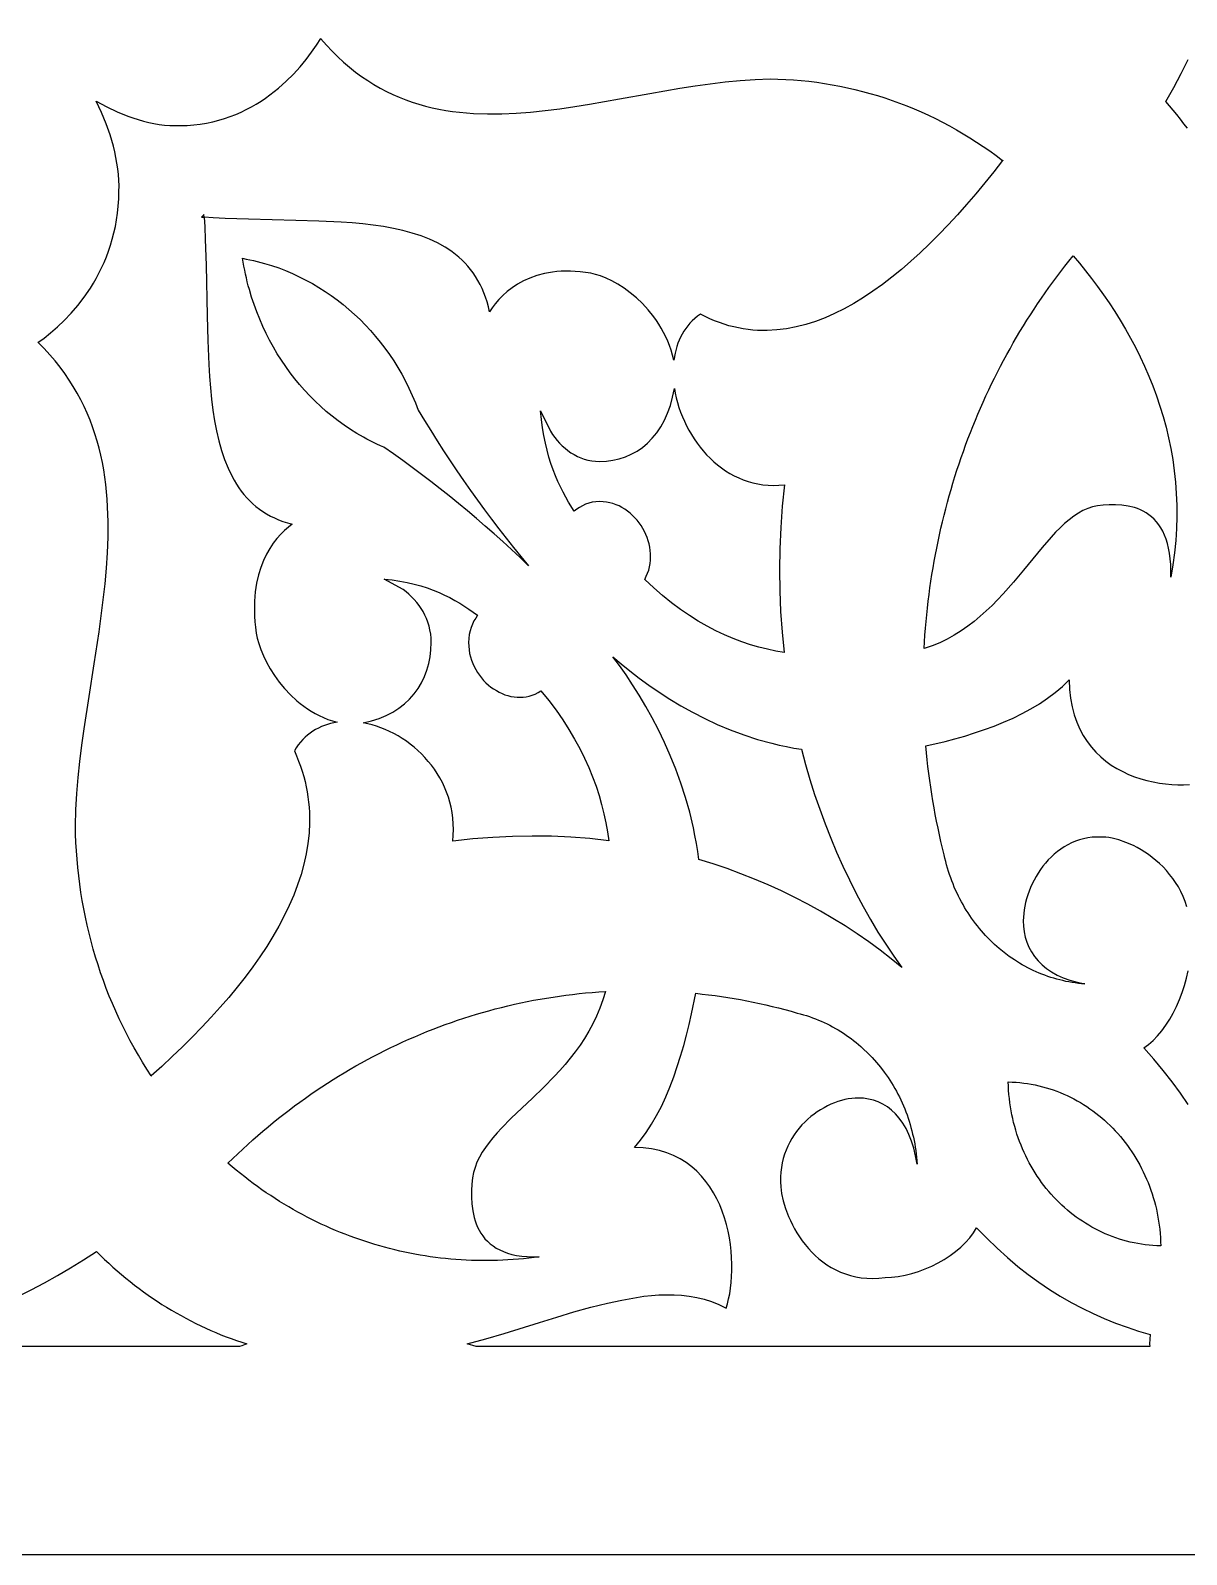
# Model space of a CAD drawing. Extents: x 2655 to 3655, y -2457 to -457.
# Drawn here: x 2861.3 to 3139, y -2456.5 to -2090.3 of the extents above; entities that cross this region are included whole.
import ezdxf

# ---------------------------------------------------------------- set-up
doc = ezdxf.new("R2010")
doc.units = 0
doc.layers.add('LAYER_1', color=18, linetype='CONTINUOUS')

msp = doc.modelspace()

# ---------------------------------------------------------------- linework, layer by layer
at = {"layer": 'LAYER_1'}
for points in [[(2654.71, -2456.51), (3654.71, -2456.51), (3654.71, -456.51), (2654.71, -456.51)], [(2931.06, -2092.35), (2932.41, -2093.88), (2933.78, -2095.32), (2935.16, -2096.69), (2936.56, -2097.98), (2937.98, -2099.19), (2939.42, -2100.33), (2940.87, -2101.4), (2942.34, -2102.4), (2943.82, -2103.33), (2945.32, -2104.19), (2946.84, -2104.99), (2948.37, -2105.72), (2949.91, -2106.4), (2951.47, -2107.01), (2953.04, -2107.57), (2954.62, -2108.07), (2956.22, -2108.52), (2957.83, -2108.91), (2959.45, -2109.26), (2961.08, -2109.55), (2962.73, -2109.8), (2964.38, -2110.01), (2966.05, -2110.17), (2967.72, -2110.29), (2971.1, -2110.41), (2974.52, -2110.39), (2977.97, -2110.24), (2981.46, -2109.97), (2984.97, -2109.61), (2988.5, -2109.16), (2992.06, -2108.64), (2995.64, -2108.06), (3002.83, -2106.79), (3010.07, -2105.47), (3017.33, -2104.21), (3020.96, -2103.64), (3024.58, -2103.13), (3028.19, -2102.7), (3031.8, -2102.35), (3035.39, -2102.1), (3038.96, -2101.97), (3040.84, -2102.01), (3042.72, -2102.09), (3044.59, -2102.21), (3046.45, -2102.37), (3048.32, -2102.56), (3050.17, -2102.79), (3052.02, -2103.06), (3053.86, -2103.37), (3055.7, -2103.71), (3057.53, -2104.1), (3059.35, -2104.52), (3061.16, -2104.97), (3062.96, -2105.46), (3064.75, -2105.99), (3066.54, -2106.56), (3068.31, -2107.16), (3070.07, -2107.8), (3071.82, -2108.47), (3073.56, -2109.18), (3075.28, -2109.93), (3077, -2110.71), (3078.7, -2111.52), (3080.38, -2112.38), (3082.05, -2113.26), (3083.71, -2114.18), (3085.35, -2115.14), (3086.98, -2116.13), (3088.59, -2117.15), (3090.18, -2118.21), (3091.76, -2119.3), (3093.31, -2120.42), (3094.82, -2121.56), (3092.7, -2124.27), (3090.54, -2126.96), (3088.36, -2129.58), (3086.17, -2132.14), (3083.97, -2134.62), (3081.75, -2137.03), (3079.52, -2139.36), (3077.28, -2141.6), (3075.04, -2143.75), (3072.78, -2145.81), (3070.51, -2147.76), (3068.24, -2149.62), (3065.96, -2151.37), (3063.67, -2153), (3061.38, -2154.53), (3059.08, -2155.93), (3056.78, -2157.2), (3054.48, -2158.35), (3052.17, -2159.37), (3049.86, -2160.25), (3047.55, -2160.98), (3045.24, -2161.57), (3042.92, -2162.02), (3040.61, -2162.3), (3038.3, -2162.43), (3037.15, -2162.43), (3035.99, -2162.4), (3034.84, -2162.32), (3033.69, -2162.19), (3032.54, -2162.03), (3031.39, -2161.82), (3030.24, -2161.57), (3029.09, -2161.27), (3027.94, -2160.93), (3026.8, -2160.54), (3025.65, -2160.11), (3024.51, -2159.63), (3023.37, -2159.1), (3022.23, -2158.52), (3022.23, -2158.52), (3021.55, -2159.01), (3020.9, -2159.54), (3020.3, -2160.09), (3019.73, -2160.68), (3019.2, -2161.29), (3018.72, -2161.94), (3018.27, -2162.6), (3017.85, -2163.3), (3017.48, -2164.01), (3017.14, -2164.75), (3016.84, -2165.51), (3016.57, -2166.29), (3016.15, -2167.89), (3015.86, -2169.56), (3015.56, -2168.36), (3015.2, -2167.19), (3014.81, -2166.06), (3014.38, -2164.96), (3013.9, -2163.91), (3013.39, -2162.88), (3012.85, -2161.89), (3012.28, -2160.94), (3011.67, -2160.03), (3011.05, -2159.14), (3009.72, -2157.49), (3008.33, -2155.98), (3006.88, -2154.6), (3005.41, -2153.37), (3003.92, -2152.28), (3002.45, -2151.33), (3001, -2150.53), (2999.61, -2149.86), (2998.28, -2149.33), (2997.06, -2148.94), (2995.94, -2148.69), (2995.94, -2148.69), (2994.65, -2148.49), (2993.4, -2148.34), (2992.19, -2148.24), (2991.02, -2148.19), (2989.89, -2148.18), (2988.79, -2148.21), (2987.73, -2148.29), (2986.7, -2148.41), (2984.76, -2148.75), (2982.95, -2149.22), (2981.28, -2149.82), (2979.74, -2150.51), (2978.32, -2151.3), (2977.03, -2152.16), (2975.85, -2153.07), (2974.79, -2154.03), (2973.83, -2155.01), (2972.98, -2156.01), (2972.24, -2157), (2971.59, -2157.97), (2971.31, -2156.75), (2970.99, -2155.58), (2970.63, -2154.45), (2970.23, -2153.37), (2969.79, -2152.33), (2969.31, -2151.34), (2968.8, -2150.39), (2968.25, -2149.47), (2967.67, -2148.6), (2967.05, -2147.77), (2966.39, -2146.98), (2965.71, -2146.22), (2964.99, -2145.5), (2964.24, -2144.81), (2963.46, -2144.16), (2962.64, -2143.55), (2961.8, -2142.96), (2960.93, -2142.41), (2959.1, -2141.4), (2957.17, -2140.5), (2955.14, -2139.71), (2953.01, -2139.02), (2950.8, -2138.42), (2948.5, -2137.91), (2946.12, -2137.48), (2943.68, -2137.12), (2941.16, -2136.82), (2938.59, -2136.58), (2935.97, -2136.39), (2930.58, -2136.12), (2925.05, -2135.96), (2913.74, -2135.71), (2908.07, -2135.5), (2905.24, -2135.35), (2903.04, -2135.2), (2903.01, -2134.54), (2902.72, -2134.85), (2902.43, -2135.16), (2903.04, -2135.2), (2903.18, -2137.56), (2903.32, -2140.6), (2903.51, -2146.71), (2903.75, -2158.87), (2903.9, -2164.82), (2904.15, -2170.61), (2904.33, -2173.44), (2904.55, -2176.21), (2904.83, -2178.91), (2905.16, -2181.54), (2905.56, -2184.1), (2906.04, -2186.57), (2906.59, -2188.95), (2907.23, -2191.24), (2907.97, -2193.43), (2908.8, -2195.51), (2909.75, -2197.47), (2910.26, -2198.41), (2910.8, -2199.31), (2911.38, -2200.19), (2911.98, -2201.03), (2912.62, -2201.83), (2913.29, -2202.61), (2913.99, -2203.35), (2914.73, -2204.05), (2915.5, -2204.72), (2916.31, -2205.35), (2917.16, -2205.94), (2918.05, -2206.49), (2918.97, -2207), (2919.94, -2207.47), (2920.94, -2207.9), (2921.99, -2208.29), (2923.08, -2208.64), (2924.21, -2208.94), (2923.31, -2209.64), (2922.39, -2210.44), (2921.46, -2211.35), (2920.55, -2212.37), (2919.66, -2213.52), (2918.81, -2214.78), (2918.01, -2216.18), (2917.28, -2217.7), (2916.63, -2219.36), (2916.08, -2221.16), (2915.64, -2223.1), (2915.32, -2225.19), (2915.21, -2226.3), (2915.14, -2227.44), (2915.11, -2228.62), (2915.12, -2229.84), (2915.17, -2231.1), (2915.26, -2232.4), (2915.4, -2233.74), (2915.58, -2235.13), (2915.58, -2235.13), (2915.81, -2236.33), (2916.18, -2237.65), (2916.67, -2239.07), (2917.29, -2240.57), (2918.04, -2242.13), (2918.92, -2243.72), (2919.94, -2245.32), (2921.08, -2246.9), (2922.36, -2248.46), (2923.76, -2249.96), (2925.3, -2251.38), (2926.12, -2252.05), (2926.97, -2252.7), (2927.86, -2253.32), (2928.78, -2253.9), (2929.73, -2254.45), (2930.71, -2254.96), (2931.73, -2255.43), (2932.78, -2255.85), (2933.87, -2256.23), (2934.98, -2256.56), (2933.43, -2256.87), (2931.94, -2257.32), (2931.22, -2257.61), (2930.51, -2257.94), (2929.83, -2258.3), (2929.16, -2258.7), (2928.52, -2259.15), (2927.9, -2259.63), (2927.3, -2260.16), (2926.73, -2260.72), (2926.19, -2261.33), (2925.67, -2261.98), (2925.18, -2262.67), (2924.72, -2263.41), (2924.72, -2263.41), (2925.26, -2264.64), (2925.75, -2265.87), (2926.2, -2267.09), (2926.6, -2268.33), (2926.96, -2269.56), (2927.28, -2270.79), (2927.55, -2272.03), (2927.79, -2273.26), (2927.98, -2274.5), (2928.14, -2275.74), (2928.25, -2276.98), (2928.32, -2278.22), (2928.36, -2279.46), (2928.36, -2280.7), (2928.24, -2283.19), (2927.97, -2285.67), (2927.56, -2288.16), (2927.01, -2290.65), (2926.33, -2293.13), (2925.51, -2295.62), (2924.57, -2298.1), (2923.5, -2300.58), (2922.31, -2303.06), (2921.01, -2305.53), (2919.59, -2307.99), (2918.07, -2310.45), (2916.45, -2312.91), (2914.72, -2315.35), (2912.9, -2317.79), (2910.99, -2320.22), (2908.99, -2322.64), (2906.91, -2325.04), (2904.75, -2327.44), (2902.51, -2329.82), (2900.2, -2332.19), (2897.82, -2334.55), (2895.38, -2336.89), (2892.88, -2339.22), (2890.36, -2341.5), (2890.39, -2341.53), (2890.33, -2341.53), (2890.36, -2341.5), (2889.31, -2339.88), (2888.26, -2338.2), (2887.25, -2336.51), (2886.26, -2334.79), (2885.31, -2333.06), (2884.39, -2331.31), (2883.51, -2329.55), (2882.65, -2327.77), (2881.83, -2325.97), (2881.03, -2324.15), (2880.28, -2322.33), (2879.55, -2320.48), (2878.86, -2318.63), (2878.2, -2316.76), (2877.57, -2314.87), (2876.98, -2312.98), (2876.42, -2311.07), (2875.89, -2309.16), (2875.4, -2307.23), (2874.94, -2305.29), (2874.52, -2303.34), (2874.13, -2301.38), (2873.77, -2299.41), (2873.45, -2297.44), (2873.17, -2295.46), (2872.92, -2293.47), (2872.7, -2291.47), (2872.52, -2289.47), (2872.38, -2287.46), (2872.27, -2285.45), (2872.19, -2283.43), (2872.15, -2281.41), (2872.27, -2277.57), (2872.5, -2273.7), (2872.83, -2269.83), (2873.23, -2265.94), (2873.71, -2262.04), (2874.24, -2258.14), (2875.41, -2250.33), (2876.64, -2242.55), (2877.82, -2234.8), (2878.35, -2230.96), (2878.84, -2227.13), (2879.26, -2223.33), (2879.59, -2219.55), (2879.84, -2215.81), (2879.98, -2212.09), (2880, -2208.42), (2879.88, -2204.78), (2879.77, -2202.97), (2879.62, -2201.18), (2879.43, -2199.4), (2879.2, -2197.63), (2878.93, -2195.88), (2878.61, -2194.13), (2878.24, -2192.4), (2877.82, -2190.68), (2877.36, -2188.98), (2876.84, -2187.29), (2876.27, -2185.61), (2875.64, -2183.95), (2874.96, -2182.31), (2874.22, -2180.68), (2873.42, -2179.07), (2872.55, -2177.47), (2871.62, -2175.89), (2870.63, -2174.33), (2869.57, -2172.79), (2868.44, -2171.26), (2867.24, -2169.75), (2865.97, -2168.26), (2864.63, -2166.79), (2863.21, -2165.34), (2863.12, -2165.32), (2864.61, -2164.23), (2866.19, -2162.96), (2867.81, -2161.55), (2869.45, -2159.99), (2871.08, -2158.28), (2872.68, -2156.42), (2874.24, -2154.4), (2875.73, -2152.23), (2876.44, -2151.08), (2877.13, -2149.9), (2877.78, -2148.67), (2878.41, -2147.41), (2879.01, -2146.11), (2879.57, -2144.76), (2880.09, -2143.38), (2880.57, -2141.95), (2881, -2140.49), (2881.39, -2138.98), (2881.73, -2137.43), (2882.02, -2135.84), (2882.25, -2134.21), (2882.43, -2132.54), (2882.55, -2130.83), (2882.6, -2129.07), (2882.6, -2129.07), (2882.61, -2127.71), (2882.56, -2126.34), (2882.46, -2124.98), (2882.31, -2123.62), (2882.12, -2122.25), (2881.88, -2120.89), (2881.59, -2119.53), (2881.26, -2118.17), (2880.88, -2116.81), (2880.47, -2115.45), (2879.51, -2112.74), (2878.4, -2110.04), (2877.15, -2107.34), (2879.65, -2108.69), (2882.17, -2109.88), (2884.69, -2110.91), (2885.95, -2111.36), (2887.21, -2111.76), (2888.48, -2112.12), (2889.74, -2112.43), (2891.01, -2112.69), (2892.28, -2112.9), (2893.54, -2113.06), (2894.81, -2113.16), (2896.08, -2113.21), (2897.35, -2113.21), (2897.35, -2113.21), (2898.98, -2113.15), (2900.57, -2113.03), (2902.13, -2112.84), (2903.64, -2112.58), (2905.12, -2112.27), (2906.56, -2111.91), (2907.96, -2111.49), (2909.32, -2111.02), (2910.65, -2110.51), (2911.93, -2109.94), (2913.18, -2109.34), (2914.39, -2108.7), (2915.57, -2108.03), (2916.71, -2107.32), (2917.81, -2106.58), (2918.87, -2105.81), (2920.89, -2104.21), (2922.77, -2102.54), (2924.5, -2100.81), (2926.09, -2099.06), (2927.54, -2097.3), (2928.85, -2095.56), (2930.03, -2093.86), (2931.04, -2092.26)], [(3094.85, -2121.58), (3094.82, -2121.56), (3094.85, -2121.52)], [(2913.18, -2145.25), (2914.06, -2145.43), (2914.94, -2145.62), (2915.82, -2145.84), (2916.69, -2146.06), (2917.55, -2146.3), (2919.27, -2146.83), (2920.96, -2147.41), (2922.63, -2148.05), (2924.28, -2148.75), (2925.9, -2149.5), (2927.49, -2150.31), (2929.06, -2151.16), (2930.6, -2152.07), (2932.11, -2153.03), (2933.59, -2154.04), (2935.04, -2155.1), (2936.45, -2156.21), (2937.83, -2157.37), (2939.18, -2158.57), (2940.49, -2159.82), (2941.77, -2161.11), (2943, -2162.45), (2944.2, -2163.83), (2945.36, -2165.25), (2946.47, -2166.71), (2947.54, -2168.21), (2948.58, -2169.75), (2949.56, -2171.33), (2950.5, -2172.95), (2951.4, -2174.6), (2952.24, -2176.29), (2952.65, -2177.15), (2953.04, -2178.02), (2953.42, -2178.89), (2953.79, -2179.77), (2954.15, -2180.66), (2954.49, -2181.56), (2955.98, -2184.03), (2957.49, -2186.48), (2959.02, -2188.92), (2960.57, -2191.34), (2962.15, -2193.74), (2963.75, -2196.12), (2965.37, -2198.49), (2967.02, -2200.84), (2968.69, -2203.17), (2970.37, -2205.48), (2972.09, -2207.77), (2973.82, -2210.05), (2975.57, -2212.3), (2977.35, -2214.54), (2979.14, -2216.76), (2980.96, -2218.95), (2978.92, -2217), (2976.86, -2215.07), (2974.78, -2213.16), (2972.68, -2211.27), (2970.57, -2209.41), (2968.43, -2207.57), (2966.28, -2205.75), (2964.12, -2203.96), (2961.94, -2202.19), (2959.74, -2200.44), (2957.52, -2198.72), (2955.29, -2197.02), (2953.04, -2195.35), (2950.78, -2193.7), (2948.5, -2192.08), (2946.2, -2190.48), (2945.37, -2190.11), (2944.54, -2189.73), (2943.72, -2189.33), (2942.9, -2188.92), (2942.1, -2188.5), (2941.3, -2188.06), (2939.73, -2187.15), (2938.2, -2186.19), (2936.69, -2185.18), (2935.22, -2184.12), (2933.79, -2183.01), (2932.4, -2181.85), (2931.04, -2180.65), (2929.72, -2179.41), (2928.43, -2178.12), (2927.19, -2176.79), (2925.99, -2175.42), (2924.83, -2174.01), (2923.71, -2172.56), (2922.64, -2171.08), (2921.61, -2169.55), (2920.62, -2168), (2919.68, -2166.4), (2918.79, -2164.78), (2917.94, -2163.13), (2917.15, -2161.44), (2916.4, -2159.72), (2915.7, -2157.98), (2915.05, -2156.21), (2914.46, -2154.41), (2913.91, -2152.59), (2913.66, -2151.67), (2913.42, -2150.75), (2913.2, -2149.81), (2912.99, -2148.88), (2912.79, -2147.94), (2912.61, -2146.99), (2912.44, -2146.04), (2912.29, -2145.08)], [(3113.25, -2146.27), (3114.74, -2148.09), (3116.21, -2149.96), (3117.65, -2151.87), (3119.06, -2153.82), (3120.44, -2155.82), (3121.78, -2157.86), (3123.09, -2159.95), (3124.35, -2162.08), (3125.57, -2164.25), (3126.74, -2166.47), (3127.87, -2168.73), (3128.94, -2171.02), (3129.95, -2173.36), (3130.9, -2175.74), (3131.79, -2178.16), (3132.62, -2180.61), (3133.38, -2183.11), (3134.07, -2185.64), (3134.68, -2188.21), (3135.22, -2190.81), (3135.68, -2193.46), (3136.05, -2196.13), (3136.34, -2198.84), (3136.54, -2201.59), (3136.65, -2204.37), (3136.67, -2207.18), (3136.59, -2210.03), (3136.4, -2212.91), (3136.12, -2215.81), (3135.73, -2218.76), (3135.22, -2221.73), (3135.22, -2221.73), (3135.24, -2220.14), (3135.2, -2218.66), (3135.09, -2217.26), (3134.92, -2215.95), (3134.7, -2214.73), (3134.42, -2213.6), (3134.09, -2212.54), (3133.71, -2211.57), (3133.29, -2210.67), (3132.82, -2209.84), (3132.32, -2209.08), (3131.77, -2208.39), (3131.2, -2207.77), (3130.59, -2207.21), (3129.96, -2206.7), (3129.29, -2206.26), (3128.61, -2205.86), (3127.91, -2205.52), (3127.19, -2205.23), (3126.46, -2204.98), (3124.96, -2204.61), (3123.44, -2204.39), (3121.93, -2204.3), (3120.44, -2204.31), (3118.99, -2204.41), (3117.62, -2204.57), (3117.62, -2204.57), (3116.43, -2204.82), (3115.27, -2205.2), (3114.13, -2205.7), (3113.01, -2206.32), (3111.9, -2207.05), (3110.81, -2207.88), (3109.72, -2208.81), (3108.64, -2209.82), (3107.56, -2210.91), (3106.48, -2212.07), (3104.31, -2214.56), (3099.81, -2220.03), (3097.43, -2222.88), (3094.93, -2225.71), (3093.63, -2227.1), (3092.29, -2228.47), (3090.9, -2229.8), (3089.47, -2231.08), (3087.99, -2232.32), (3086.46, -2233.5), (3084.87, -2234.6), (3083.22, -2235.64), (3081.51, -2236.59), (3079.73, -2237.45), (3077.89, -2238.21), (3075.97, -2238.86), (3076.06, -2237.23), (3076.17, -2235.6), (3076.29, -2233.97), (3076.43, -2232.34), (3076.59, -2230.72), (3076.76, -2229.1), (3076.94, -2227.49), (3077.15, -2225.87), (3077.36, -2224.26), (3077.6, -2222.66), (3077.84, -2221.06), (3078.11, -2219.46), (3078.39, -2217.86), (3078.68, -2216.27), (3078.99, -2214.69), (3079.31, -2213.1), (3079.65, -2211.53), (3080, -2209.95), (3080.37, -2208.38), (3080.76, -2206.82), (3081.16, -2205.26), (3081.57, -2203.71), (3082, -2202.16), (3082.44, -2200.61), (3082.9, -2199.07), (3083.37, -2197.54), (3083.86, -2196.01), (3084.36, -2194.49), (3084.88, -2192.98), (3085.41, -2191.47), (3085.95, -2189.96), (3086.51, -2188.46), (3087.08, -2186.97), (3087.67, -2185.49), (3088.28, -2184.01), (3088.89, -2182.53), (3089.52, -2181.07), (3090.17, -2179.61), (3090.83, -2178.16), (3091.5, -2176.71), (3092.19, -2175.28), (3092.89, -2173.85), (3093.6, -2172.43), (3094.33, -2171.01), (3095.07, -2169.6), (3095.83, -2168.2), (3096.6, -2166.81), (3097.38, -2165.43), (3098.18, -2164.06), (3098.99, -2162.69), (3099.81, -2161.33), (3100.65, -2159.98), (3101.5, -2158.64), (3102.37, -2157.31), (3103.24, -2155.99), (3104.13, -2154.67), (3105.04, -2153.37), (3105.96, -2152.07), (3106.89, -2150.79), (3107.83, -2149.51), (3108.79, -2148.25), (3109.76, -2146.99), (3110.74, -2145.74), (3111.73, -2144.5)], [(3016.2, -2177.48), (3016.45, -2178.62), (3016.74, -2179.76), (3017.09, -2180.9), (3017.48, -2182.02), (3017.91, -2183.14), (3018.39, -2184.25), (3018.92, -2185.33), (3019.48, -2186.4), (3020.09, -2187.45), (3020.74, -2188.47), (3021.43, -2189.47), (3022.16, -2190.43), (3022.93, -2191.37), (3023.74, -2192.27), (3024.58, -2193.13), (3025.46, -2193.95), (3026.37, -2194.72), (3027.32, -2195.45), (3028.3, -2196.13), (3029.32, -2196.76), (3030.36, -2197.33), (3031.44, -2197.85), (3032.55, -2198.31), (3033.69, -2198.7), (3034.85, -2199.03), (3036.05, -2199.29), (3037.27, -2199.48), (3038.51, -2199.59), (3039.79, -2199.63), (3041.08, -2199.59), (3042.41, -2199.47), (3041.91, -2204.64), (3041.56, -2209.78), (3041.34, -2214.87), (3041.26, -2219.93), (3041.31, -2224.96), (3041.5, -2229.94), (3041.84, -2234.89), (3042.33, -2239.8), (3040.35, -2239.44), (3038.33, -2239.01), (3036.3, -2238.5), (3034.25, -2237.91), (3032.2, -2237.23), (3030.12, -2236.45), (3028.04, -2235.57), (3025.95, -2234.58), (3023.84, -2233.49), (3021.72, -2232.27), (3019.6, -2230.94), (3017.47, -2229.47), (3015.32, -2227.87), (3013.17, -2226.13), (3011.02, -2224.25), (3008.86, -2222.22), (3009.24, -2221.49), (3009.56, -2220.75), (3009.82, -2219.99), (3010.02, -2219.21), (3010.16, -2218.43), (3010.25, -2217.64), (3010.29, -2216.85), (3010.27, -2216.06), (3010.2, -2215.27), (3010.08, -2214.48), (3009.91, -2213.7), (3009.7, -2212.93), (3009.44, -2212.17), (3009.14, -2211.43), (3008.8, -2210.7), (3008.42, -2209.99), (3007.99, -2209.31), (3007.53, -2208.65), (3007.04, -2208.02), (3006.51, -2207.42), (3005.95, -2206.85), (3005.36, -2206.32), (3004.73, -2205.82), (3004.08, -2205.37), (3003.41, -2204.96), (3002.71, -2204.59), (3001.98, -2204.28), (3001.23, -2204.02), (3000.47, -2203.81), (2999.68, -2203.65), (2998.87, -2203.56), (2998.05, -2203.53), (2998.05, -2203.53), (2997.14, -2203.57), (2996.28, -2203.7), (2995.46, -2203.91), (2994.68, -2204.18), (2993.94, -2204.52), (2993.24, -2204.92), (2992.57, -2205.37), (2991.94, -2205.86), (2990.58, -2203.64), (2989.26, -2201.26), (2988.63, -2200), (2988.02, -2198.69), (2987.44, -2197.33), (2986.88, -2195.9), (2986.35, -2194.41), (2985.86, -2192.85), (2985.41, -2191.21), (2985.01, -2189.49), (2984.64, -2187.69), (2984.33, -2185.79), (2984.07, -2183.8), (2983.87, -2181.71), (2986.22, -2186.62), (2986.73, -2187.38), (2987.27, -2188.11), (2987.84, -2188.82), (2988.44, -2189.49), (2989.07, -2190.13), (2989.74, -2190.73), (2990.43, -2191.28), (2991.15, -2191.79), (2991.91, -2192.25), (2992.69, -2192.67), (2993.51, -2193.02), (2994.36, -2193.32), (2995.24, -2193.56), (2996.14, -2193.73), (2997.08, -2193.84), (2998.05, -2193.87), (2998.05, -2193.87), (2999.66, -2193.81), (3001.23, -2193.6), (3002.75, -2193.25), (3004.23, -2192.77), (3005.65, -2192.15), (3007.02, -2191.39), (3008.31, -2190.5), (3009.54, -2189.46), (3010.68, -2188.3), (3011.74, -2186.99), (3012.71, -2185.55), (3013.59, -2183.98), (3014.36, -2182.27), (3015.02, -2180.43), (3015.57, -2178.45), (3015.99, -2176.33)], [(2948.22, -2222.36), (2950.07, -2222.64), (2951.84, -2222.98), (2953.51, -2223.37), (2955.11, -2223.81), (2956.64, -2224.29), (2958.09, -2224.82), (2959.48, -2225.38), (2960.8, -2225.98), (2962.07, -2226.61), (2963.28, -2227.27), (2964.45, -2227.95), (2966.66, -2229.36), (2968.73, -2230.82), (2968.27, -2231.51), (2967.86, -2232.22), (2967.49, -2232.98), (2967.17, -2233.77), (2966.91, -2234.61), (2966.72, -2235.49), (2966.6, -2236.42), (2966.56, -2237.4), (2966.56, -2237.4), (2966.59, -2238.29), (2966.68, -2239.15), (2966.82, -2240), (2967.02, -2240.82), (2967.26, -2241.63), (2967.55, -2242.41), (2967.89, -2243.16), (2968.27, -2243.89), (2968.69, -2244.59), (2969.15, -2245.26), (2969.65, -2245.9), (2970.18, -2246.5), (2970.74, -2247.07), (2971.32, -2247.6), (2971.94, -2248.1), (2972.57, -2248.55), (2973.23, -2248.96), (2973.91, -2249.33), (2974.6, -2249.66), (2975.3, -2249.93), (2976.02, -2250.16), (2976.75, -2250.34), (2977.48, -2250.47), (2978.21, -2250.54), (2978.95, -2250.56), (2979.69, -2250.53), (2980.42, -2250.43), (2981.14, -2250.28), (2981.86, -2250.06), (2982.57, -2249.78), (2983.26, -2249.44), (2983.94, -2249.03), (2985.83, -2251.35), (2987.58, -2253.67), (2989.19, -2255.98), (2990.68, -2258.29), (2992.04, -2260.58), (2993.28, -2262.87), (2994.41, -2265.14), (2995.43, -2267.41), (2996.35, -2269.66), (2997.17, -2271.9), (2997.89, -2274.13), (2998.52, -2276.35), (2999.08, -2278.55), (2999.55, -2280.73), (2999.95, -2282.9), (3000.28, -2285.03), (2995.71, -2284.5), (2991.12, -2284.15), (2986.48, -2283.94), (2981.81, -2283.88), (2977.11, -2283.96), (2972.37, -2284.2), (2967.6, -2284.58), (2962.79, -2285.11), (2962.9, -2283.69), (2962.94, -2282.3), (2962.9, -2280.93), (2962.8, -2279.59), (2962.62, -2278.27), (2962.38, -2276.99), (2962.08, -2275.73), (2961.71, -2274.51), (2961.28, -2273.32), (2960.8, -2272.16), (2960.27, -2271.03), (2959.69, -2269.94), (2959.05, -2268.88), (2958.38, -2267.86), (2957.65, -2266.88), (2956.89, -2265.94), (2956.09, -2265.03), (2955.26, -2264.16), (2954.39, -2263.34), (2953.49, -2262.55), (2952.57, -2261.81), (2951.62, -2261.11), (2950.64, -2260.46), (2949.65, -2259.85), (2948.64, -2259.29), (2947.61, -2258.77), (2946.57, -2258.3), (2945.52, -2257.88), (2944.47, -2257.51), (2943.41, -2257.19), (2942.34, -2256.92), (2941.28, -2256.7), (2943.25, -2256.24), (2945.09, -2255.66), (2946.8, -2254.94), (2948.39, -2254.11), (2949.85, -2253.17), (2951.19, -2252.13), (2952.4, -2250.99), (2953.49, -2249.76), (2954.45, -2248.44), (2955.28, -2247.04), (2955.98, -2245.58), (2956.56, -2244.05), (2957.01, -2242.46), (2957.33, -2240.82), (2957.52, -2239.13), (2957.59, -2237.4), (2957.59, -2237.4), (2957.55, -2236.36), (2957.46, -2235.35), (2957.29, -2234.37), (2957.07, -2233.43), (2956.8, -2232.52), (2956.46, -2231.64), (2956.08, -2230.79), (2955.65, -2229.98), (2955.18, -2229.2), (2954.66, -2228.46), (2954.11, -2227.74), (2953.51, -2227.06), (2952.89, -2226.42), (2952.23, -2225.8), (2951.55, -2225.22), (2950.84, -2224.68), (2946.28, -2222.14)], [(3003.2, -2242.5), (3005.29, -2244.2), (3007.5, -2245.92), (3009.84, -2247.62), (3012.3, -2249.31), (3014.87, -2250.98), (3017.56, -2252.59), (3020.37, -2254.15), (3023.28, -2255.65), (3026.3, -2257.06), (3029.42, -2258.37), (3032.65, -2259.57), (3035.97, -2260.66), (3039.39, -2261.6), (3041.14, -2262.02), (3042.91, -2262.4), (3044.71, -2262.74), (3046.52, -2263.04), (3046.52, -2263.04), (3047.49, -2266.68), (3048.54, -2270.29), (3049.68, -2273.87), (3050.89, -2277.42), (3052.17, -2280.92), (3053.53, -2284.38), (3054.96, -2287.79), (3056.45, -2291.14), (3058.02, -2294.44), (3059.64, -2297.67), (3061.33, -2300.84), (3063.08, -2303.93), (3064.89, -2306.95), (3066.76, -2309.88), (3068.68, -2312.73), (3070.65, -2315.5), (3068.08, -2313.37), (3065.43, -2311.31), (3062.7, -2309.3), (3059.9, -2307.36), (3057.02, -2305.47), (3054.08, -2303.66), (3051.07, -2301.91), (3048.01, -2300.22), (3044.89, -2298.62), (3041.72, -2297.08), (3038.51, -2295.62), (3035.25, -2294.24), (3031.96, -2292.94), (3028.63, -2291.72), (3025.27, -2290.58), (3021.89, -2289.54), (3021.89, -2289.54), (3021.61, -2287.59), (3021.29, -2285.66), (3020.94, -2283.75), (3020.55, -2281.88), (3019.67, -2278.19), (3018.66, -2274.62), (3017.54, -2271.15), (3016.32, -2267.79), (3015.01, -2264.54), (3013.62, -2261.41), (3012.17, -2258.39), (3010.67, -2255.5), (3009.13, -2252.73), (3007.55, -2250.08), (3005.97, -2247.57), (3004.38, -2245.19), (3002.79, -2242.94), (3001.23, -2240.82)], [(2998.8, -2323.28), (2998.09, -2325.27), (2997.3, -2327.18), (2996.41, -2329.02), (2995.45, -2330.79), (2994.42, -2332.5), (2993.33, -2334.15), (2992.18, -2335.75), (2990.98, -2337.29), (2989.75, -2338.78), (2988.48, -2340.22), (2987.18, -2341.62), (2984.55, -2344.31), (2981.9, -2346.87), (2976.82, -2351.71), (2974.5, -2354.05), (2973.43, -2355.21), (2972.41, -2356.37), (2971.47, -2357.53), (2970.61, -2358.7), (2969.84, -2359.87), (2969.16, -2361.06), (2968.58, -2362.27), (2968.11, -2363.5), (2967.76, -2364.75), (2967.53, -2366.03), (2967.53, -2366.03), (2967.38, -2367.5), (2967.29, -2369.05), (2967.28, -2370.66), (2967.36, -2372.29), (2967.57, -2373.92), (2967.91, -2375.53), (2968.14, -2376.32), (2968.42, -2377.09), (2968.73, -2377.85), (2969.1, -2378.58), (2969.51, -2379.29), (2969.98, -2379.98), (2970.5, -2380.63), (2971.08, -2381.25), (2971.73, -2381.83), (2972.43, -2382.38), (2973.2, -2382.88), (2974.04, -2383.33), (2974.94, -2383.74), (2975.92, -2384.1), (2976.98, -2384.4), (2978.11, -2384.64), (2979.33, -2384.82), (2980.62, -2384.93), (2982.01, -2384.98), (2983.54, -2384.96), (2982.29, -2385.13), (2981.03, -2385.29), (2979.78, -2385.43), (2978.53, -2385.55), (2977.27, -2385.65), (2976.02, -2385.73), (2974.77, -2385.8), (2973.51, -2385.85), (2972.26, -2385.89), (2971.01, -2385.9), (2969.76, -2385.9), (2968.51, -2385.89), (2967.27, -2385.85), (2966.02, -2385.8), (2964.78, -2385.73), (2963.54, -2385.64), (2962.3, -2385.54), (2961.06, -2385.42), (2959.82, -2385.29), (2958.59, -2385.13), (2957.36, -2384.96), (2956.13, -2384.78), (2954.9, -2384.58), (2953.68, -2384.36), (2952.46, -2384.12), (2951.24, -2383.87), (2950.03, -2383.6), (2948.82, -2383.31), (2947.61, -2383.01), (2946.41, -2382.69), (2945.21, -2382.36), (2944.01, -2382.01), (2942.82, -2381.64), (2941.64, -2381.26), (2940.45, -2380.86), (2939.28, -2380.45), (2938.1, -2380.02), (2936.94, -2379.57), (2935.77, -2379.11), (2934.62, -2378.63), (2933.47, -2378.14), (2932.32, -2377.63), (2931.18, -2377.1), (2930.04, -2376.56), (2928.91, -2376), (2927.79, -2375.43), (2926.68, -2374.84), (2925.56, -2374.24), (2924.46, -2373.62), (2923.36, -2372.98), (2922.27, -2372.33), (2921.19, -2371.67), (2920.11, -2370.99), (2919.04, -2370.29), (2917.98, -2369.58), (2916.93, -2368.86), (2915.88, -2368.11), (2914.84, -2367.36), (2913.81, -2366.59), (2912.79, -2365.8), (2911.78, -2365), (2910.77, -2364.18), (2909.77, -2363.35), (2908.78, -2362.51), (2909.95, -2361.36), (2911.13, -2360.22), (2912.32, -2359.1), (2913.52, -2358), (2914.73, -2356.91), (2915.95, -2355.83), (2917.18, -2354.78), (2918.42, -2353.73), (2919.67, -2352.7), (2920.93, -2351.69), (2922.2, -2350.69), (2923.48, -2349.71), (2924.76, -2348.74), (2926.06, -2347.79), (2927.36, -2346.85), (2928.67, -2345.93), (2929.99, -2345.02), (2931.32, -2344.14), (2932.66, -2343.26), (2934.01, -2342.4), (2935.36, -2341.56), (2936.72, -2340.74), (2938.09, -2339.93), (2939.47, -2339.13), (2940.86, -2338.35), (2942.25, -2337.59), (2943.65, -2336.85), (2945.05, -2336.12), (2946.47, -2335.41), (2947.89, -2334.71), (2949.32, -2334.03), (2950.75, -2333.37), (2952.19, -2332.72), (2953.64, -2332.09), (2955.09, -2331.48), (2956.55, -2330.88), (2958.02, -2330.3), (2959.49, -2329.74), (2960.97, -2329.19), (2962.45, -2328.66), (2963.94, -2328.15), (2965.43, -2327.66), (2966.93, -2327.18), (2968.43, -2326.72), (2969.94, -2326.28), (2971.46, -2325.85), (2972.98, -2325.44), (2974.5, -2325.05), (2976.03, -2324.68), (2977.56, -2324.32), (2979.1, -2323.98), (2980.64, -2323.66), (2982.18, -2323.36), (2983.73, -2323.08), (2985.28, -2322.81), (2986.84, -2322.56), (2988.4, -2322.33), (2989.96, -2322.12), (2991.53, -2321.92), (2993.1, -2321.74), (2994.67, -2321.59), (2996.25, -2321.44), (2997.83, -2321.32), (2999.41, -2321.22)], [(3022.68, -2321.84), (3024.22, -2322.02), (3025.76, -2322.22), (3027.29, -2322.44), (3028.83, -2322.67), (3030.36, -2322.93), (3031.89, -2323.2), (3033.41, -2323.49), (3034.93, -2323.79), (3036.45, -2324.12), (3037.97, -2324.46), (3039.48, -2324.81), (3040.99, -2325.19), (3042.49, -2325.58), (3044, -2325.99), (3045.49, -2326.42), (3046.24, -2326.61), (3046.98, -2326.82), (3047.71, -2327.04), (3048.44, -2327.28), (3049.16, -2327.53), (3049.87, -2327.8), (3050.58, -2328.09), (3051.28, -2328.38), (3051.97, -2328.7), (3052.65, -2329.02), (3053.33, -2329.36), (3054, -2329.72), (3054.66, -2330.09), (3055.31, -2330.47), (3055.95, -2330.86), (3056.59, -2331.27), (3057.22, -2331.69), (3057.83, -2332.13), (3058.44, -2332.57), (3059.04, -2333.03), (3059.63, -2333.5), (3060.22, -2333.98), (3060.79, -2334.48), (3061.35, -2334.99), (3062.45, -2336.03), (3063.5, -2337.12), (3064.51, -2338.26), (3065.49, -2339.44), (3066.41, -2340.65), (3067.3, -2341.91), (3068.13, -2343.2), (3068.53, -2343.86), (3068.92, -2344.53), (3069.3, -2345.2), (3069.66, -2345.89), (3070.02, -2346.58), (3070.35, -2347.29), (3070.68, -2347.99), (3071, -2348.71), (3071.3, -2349.44), (3071.59, -2350.17), (3071.86, -2350.91), (3072.12, -2351.65), (3072.37, -2352.41), (3072.6, -2353.16), (3072.82, -2353.93), (3073.03, -2354.7), (3073.22, -2355.48), (3073.4, -2356.26), (3073.57, -2357.05), (3073.72, -2357.85), (3073.85, -2358.65), (3073.97, -2359.45), (3074.07, -2360.26), (3074.16, -2361.08), (3074.24, -2361.9), (3074.3, -2362.72), (3073.93, -2360.72), (3073.48, -2358.87), (3072.94, -2357.16), (3072.31, -2355.59), (3071.62, -2354.15), (3070.85, -2352.85), (3070.01, -2351.68), (3069.11, -2350.65), (3068.15, -2349.74), (3067.14, -2348.96), (3066.08, -2348.3), (3064.97, -2347.77), (3063.82, -2347.36), (3062.64, -2347.07), (3061.42, -2346.9), (3060.18, -2346.84), (3059.39, -2346.87), (3058.58, -2346.94), (3057.76, -2347.06), (3056.94, -2347.22), (3056.1, -2347.43), (3055.26, -2347.69), (3054.42, -2347.99), (3053.59, -2348.33), (3052.76, -2348.72), (3051.93, -2349.15), (3051.12, -2349.63), (3050.32, -2350.14), (3049.53, -2350.69), (3048.77, -2351.29), (3048.02, -2351.93), (3047.31, -2352.6), (3046.62, -2353.31), (3045.96, -2354.06), (3045.33, -2354.85), (3044.74, -2355.67), (3044.19, -2356.53), (3043.68, -2357.43), (3043.22, -2358.36), (3042.8, -2359.32), (3042.44, -2360.32), (3042.13, -2361.35), (3041.87, -2362.41), (3041.68, -2363.5), (3041.54, -2364.62), (3041.48, -2365.78), (3041.48, -2366.96), (3041.55, -2368.18), (3041.55, -2368.18), (3041.62, -2368.95), (3041.74, -2369.77), (3042.12, -2371.52), (3042.67, -2373.38), (3043.41, -2375.3), (3043.85, -2376.28), (3044.33, -2377.26), (3044.85, -2378.24), (3045.42, -2379.22), (3046.04, -2380.18), (3046.71, -2381.13), (3047.42, -2382.06), (3048.17, -2382.96), (3048.97, -2383.83), (3049.82, -2384.66), (3050.71, -2385.46), (3051.65, -2386.21), (3052.64, -2386.91), (3053.67, -2387.55), (3054.75, -2388.14), (3055.88, -2388.66), (3057.05, -2389.11), (3058.27, -2389.49), (3059.54, -2389.79), (3060.85, -2390.01), (3062.21, -2390.14), (3063.62, -2390.17), (3065.08, -2390.11), (3066.58, -2389.94), (3066.58, -2389.94), (3068.15, -2389.88), (3069.76, -2389.7), (3071.38, -2389.4), (3073, -2389), (3074.62, -2388.5), (3076.22, -2387.9), (3077.79, -2387.22), (3079.32, -2386.44), (3080.79, -2385.6), (3082.2, -2384.68), (3083.53, -2383.7), (3084.77, -2382.65), (3085.91, -2381.56), (3086.93, -2380.42), (3087.83, -2379.23), (3088.59, -2378.01), (3088.59, -2378.01), (3091.04, -2380.54), (3093.5, -2382.92), (3095.98, -2385.16), (3098.48, -2387.27), (3101, -2389.25), (3103.53, -2391.1), (3106.09, -2392.83), (3108.67, -2394.45), (3111.27, -2395.95), (3113.9, -2397.35), (3116.55, -2398.64), (3119.24, -2399.83), (3121.95, -2400.92), (3124.7, -2401.92), (3127.48, -2402.83), (3130.3, -2403.65), (3130.19, -2404.78), (3130.12, -2405.92), (3130.16, -2406.51), (2968.37, -2406.51), (2966.24, -2405.92), (2970.72, -2404.69), (2975.1, -2403.4), (2983.61, -2400.74), (2987.77, -2399.45), (2991.86, -2398.22), (2995.92, -2397.09), (2999.94, -2396.09), (2999.94, -2396.09), (3003.36, -2395.36), (3006.89, -2394.73), (3008.68, -2394.47), (3010.48, -2394.27), (3012.29, -2394.14), (3014.11, -2394.08), (3015.93, -2394.1), (3017.74, -2394.21), (3019.56, -2394.42), (3021.36, -2394.74), (3023.15, -2395.18), (3024.92, -2395.75), (3026.67, -2396.46), (3028.4, -2397.32), (3028.73, -2396.25), (3029.02, -2395.1), (3029.27, -2393.86), (3029.48, -2392.55), (3029.63, -2391.17), (3029.74, -2389.74), (3029.79, -2388.26), (3029.79, -2386.74), (3029.74, -2385.18), (3029.62, -2383.6), (3029.44, -2382.01), (3029.19, -2380.4), (3028.88, -2378.79), (3028.49, -2377.2), (3028.03, -2375.61), (3027.5, -2374.05), (3026.88, -2372.52), (3026.18, -2371.03), (3025.4, -2369.58), (3024.54, -2368.19), (3023.58, -2366.86), (3022.53, -2365.61), (3021.39, -2364.43), (3020.15, -2363.34), (3018.81, -2362.35), (3017.36, -2361.45), (3015.81, -2360.67), (3014.16, -2360.01), (3012.39, -2359.47), (3010.51, -2359.07), (3008.51, -2358.82), (3006.4, -2358.71), (3006.4, -2358.71), (3007.85, -2356.98), (3009.22, -2355.12), (3010.51, -2353.13), (3011.72, -2351.03), (3012.86, -2348.83), (3013.92, -2346.55), (3014.91, -2344.19), (3015.84, -2341.77), (3016.7, -2339.29), (3017.5, -2336.79), (3018.24, -2334.25), (3018.93, -2331.71), (3019.55, -2329.17), (3020.13, -2326.64), (3021.14, -2321.67)], [(3097.12, -2343), (3098.06, -2343.05), (3098.98, -2343.13), (3099.9, -2343.24), (3100.81, -2343.37), (3101.72, -2343.52), (3102.62, -2343.69), (3103.51, -2343.89), (3104.39, -2344.11), (3105.26, -2344.35), (3106.13, -2344.61), (3106.99, -2344.9), (3107.84, -2345.21), (3108.68, -2345.54), (3109.51, -2345.89), (3110.33, -2346.25), (3111.14, -2346.64), (3111.93, -2347.05), (3112.72, -2347.48), (3113.5, -2347.93), (3114.27, -2348.4), (3115.02, -2348.89), (3115.77, -2349.39), (3116.5, -2349.91), (3117.22, -2350.46), (3117.93, -2351.01), (3118.62, -2351.59), (3119.3, -2352.18), (3119.97, -2352.79), (3120.62, -2353.42), (3121.26, -2354.06), (3121.89, -2354.72), (3122.5, -2355.39), (3123.1, -2356.08), (3123.68, -2356.78), (3124.25, -2357.5), (3124.8, -2358.24), (3125.33, -2358.98), (3125.85, -2359.74), (3126.35, -2360.52), (3126.84, -2361.3), (3127.31, -2362.1), (3127.76, -2362.92), (3128.2, -2363.74), (3128.61, -2364.58), (3129.01, -2365.43), (3129.39, -2366.29), (3129.76, -2367.16), (3130.1, -2368.04), (3130.42, -2368.93), (3130.73, -2369.83), (3131.02, -2370.75), (3131.28, -2371.67), (3131.53, -2372.6), (3131.75, -2373.54), (3131.96, -2374.49), (3132.14, -2375.45), (3132.3, -2376.42), (3132.44, -2377.39), (3132.56, -2378.37), (3132.66, -2379.36), (3132.73, -2380.36), (3132.78, -2381.36), (3132.81, -2382.37), (3131.87, -2382.34), (3130.94, -2382.28), (3130.02, -2382.2), (3129.1, -2382.1), (3128.19, -2381.97), (3127.28, -2381.82), (3126.38, -2381.64), (3125.49, -2381.45), (3124.61, -2381.23), (3123.73, -2380.98), (3122.87, -2380.72), (3122.01, -2380.43), (3121.16, -2380.13), (3120.32, -2379.8), (3119.49, -2379.45), (3118.67, -2379.08), (3117.86, -2378.69), (3117.06, -2378.28), (3116.28, -2377.85), (3115.5, -2377.4), (3114.73, -2376.93), (3113.98, -2376.45), (3113.23, -2375.94), (3112.5, -2375.42), (3111.78, -2374.88), (3111.07, -2374.32), (3110.38, -2373.74), (3109.7, -2373.15), (3109.03, -2372.54), (3108.38, -2371.92), (3107.74, -2371.27), (3107.11, -2370.62), (3106.5, -2369.94), (3105.9, -2369.25), (3105.32, -2368.55), (3104.75, -2367.83), (3104.2, -2367.1), (3103.67, -2366.35), (3103.15, -2365.59), (3102.64, -2364.82), (3102.16, -2364.03), (3101.69, -2363.23), (3101.24, -2362.42), (3100.8, -2361.59), (3100.38, -2360.76), (3099.99, -2359.91), (3099.6, -2359.05), (3099.24, -2358.18), (3098.9, -2357.3), (3098.57, -2356.4), (3098.27, -2355.5), (3097.98, -2354.59), (3097.72, -2353.67), (3097.47, -2352.73), (3097.25, -2351.79), (3097.04, -2350.84), (3096.86, -2349.89), (3096.7, -2348.92), (3096.56, -2347.95), (3096.44, -2346.96), (3096.34, -2345.97), (3096.27, -2344.98), (3096.21, -2343.98), (3096.19, -2342.97)]]:
    msp.add_lwpolyline(points, close=True, dxfattribs=at)
for points in [[(3139.19, -2113.84), (3138.37, -2112.74), (3137.53, -2111.65), (3136.68, -2110.57), (3135.82, -2109.5), (3134.94, -2108.45), (3134.04, -2107.41), (3135.91, -2104.07), (3137.7, -2100.71), (3139.41, -2097.33)], [(3139.08, -2300.87), (3138.66, -2299.61), (3138.18, -2298.4), (3137.63, -2297.23), (3137.03, -2296.12), (3136.38, -2295.06), (3135.68, -2294.05), (3134.94, -2293.09), (3134.17, -2292.18), (3133.36, -2291.32), (3132.52, -2290.5), (3131.66, -2289.74), (3130.78, -2289.03), (3129.89, -2288.36), (3128.98, -2287.75), (3128.07, -2287.18), (3127.16, -2286.66), (3126.25, -2286.19), (3124.45, -2285.4), (3122.73, -2284.81), (3121.11, -2284.4), (3120.34, -2284.27), (3119.62, -2284.19), (3119.62, -2284.19), (3118.49, -2284.12), (3117.39, -2284.12), (3116.32, -2284.19), (3115.27, -2284.33), (3114.26, -2284.54), (3113.27, -2284.82), (3112.31, -2285.15), (3111.39, -2285.54), (3110.49, -2285.99), (3109.63, -2286.49), (3108.8, -2287.03), (3108, -2287.63), (3107.23, -2288.26), (3106.5, -2288.93), (3105.8, -2289.64), (3105.14, -2290.39), (3104.51, -2291.16), (3103.92, -2291.96), (3103.37, -2292.78), (3102.85, -2293.62), (3102.38, -2294.49), (3101.94, -2295.36), (3101.54, -2296.25), (3101.18, -2297.14), (3100.86, -2298.04), (3100.58, -2298.95), (3100.34, -2299.85), (3100.14, -2300.75), (3099.99, -2301.64), (3099.88, -2302.52), (3099.81, -2303.38), (3099.79, -2304.23), (3099.84, -2305.57), (3100, -2306.88), (3100.27, -2308.15), (3100.65, -2309.39), (3101.15, -2310.58), (3101.76, -2311.72), (3102.48, -2312.81), (3103.33, -2313.84), (3104.29, -2314.81), (3105.37, -2315.71), (3106.58, -2316.54), (3107.92, -2317.29), (3109.38, -2317.96), (3110.97, -2318.54), (3112.69, -2319.03), (3114.55, -2319.42), (3113.78, -2319.36), (3113.02, -2319.28), (3112.26, -2319.18), (3111.51, -2319.07), (3110.76, -2318.94), (3110.02, -2318.8), (3109.28, -2318.63), (3108.55, -2318.46), (3107.82, -2318.27), (3107.09, -2318.06), (3106.38, -2317.84), (3105.67, -2317.6), (3104.96, -2317.35), (3104.26, -2317.08), (3103.57, -2316.8), (3102.88, -2316.5), (3102.2, -2316.19), (3101.53, -2315.87), (3100.86, -2315.53), (3100.2, -2315.18), (3099.55, -2314.81), (3098.9, -2314.44), (3097.64, -2313.64), (3096.4, -2312.79), (3095.2, -2311.89), (3094.03, -2310.94), (3092.9, -2309.94), (3091.81, -2308.9), (3090.75, -2307.81), (3089.74, -2306.67), (3089.25, -2306.09), (3088.77, -2305.49), (3088.3, -2304.89), (3087.84, -2304.27), (3087.39, -2303.65), (3086.95, -2303.01), (3086.52, -2302.37), (3086.11, -2301.71), (3085.7, -2301.05), (3085.31, -2300.37), (3084.93, -2299.69), (3084.57, -2299), (3084.21, -2298.3), (3083.87, -2297.59), (3083.54, -2296.87), (3083.22, -2296.14), (3082.92, -2295.4), (3082.63, -2294.66), (3082.35, -2293.91), (3082.09, -2293.15), (3081.84, -2292.38), (3081.6, -2291.61), (3081.38, -2290.82), (3081.17, -2290.04), (3080.98, -2289.24), (3080.8, -2288.44), (3080.41, -2286.82), (3080.02, -2285.21), (3079.66, -2283.59), (3079.31, -2281.97), (3078.98, -2280.34), (3078.66, -2278.71), (3078.36, -2277.08), (3078.08, -2275.44), (3077.81, -2273.8), (3077.56, -2272.15), (3077.32, -2270.51), (3077.1, -2268.86), (3076.9, -2267.21), (3076.71, -2265.55), (3076.54, -2263.9), (3076.39, -2262.24), (3081.01, -2261.15), (3083.36, -2260.53), (3085.72, -2259.86), (3088.09, -2259.12), (3090.44, -2258.33), (3092.77, -2257.46), (3095.07, -2256.54), (3097.32, -2255.54), (3099.52, -2254.47), (3101.64, -2253.33), (3103.68, -2252.11), (3105.64, -2250.8), (3107.48, -2249.42), (3109.22, -2247.94), (3110.82, -2246.38), (3110.82, -2246.38), (3110.92, -2248.66), (3111.16, -2250.8), (3111.53, -2252.83), (3112.03, -2254.73), (3112.64, -2256.51), (3113.37, -2258.18), (3114.2, -2259.73), (3115.13, -2261.17), (3116.14, -2262.51), (3117.23, -2263.74), (3118.4, -2264.86), (3119.63, -2265.89), (3120.93, -2266.83), (3122.27, -2267.67), (3123.66, -2268.41), (3125.08, -2269.08), (3126.53, -2269.65), (3128, -2270.15), (3129.49, -2270.56), (3130.99, -2270.9), (3132.48, -2271.16), (3133.96, -2271.36), (3135.43, -2271.49), (3136.88, -2271.55), (3138.29, -2271.55), (3139.67, -2271.49)], [(3139.39, -2348.42), (3137.52, -2345.65), (3135.53, -2342.91), (3133.41, -2340.19), (3131.16, -2337.48), (3128.77, -2334.79), (3128.77, -2334.79), (3129.9, -2333.98), (3131, -2333.01), (3132.06, -2331.91), (3133.08, -2330.69), (3134.05, -2329.35), (3134.96, -2327.92), (3135.82, -2326.41), (3136.6, -2324.82), (3137.32, -2323.18), (3137.96, -2321.49), (3138.51, -2319.77), (3138.98, -2318.03), (3139.35, -2316.28)], [(2858.32, -2394.48), (2861.51, -2392.89), (2864.69, -2391.22), (2867.84, -2389.47), (2870.98, -2387.63), (2874.1, -2385.7), (2877.21, -2383.69), (2878.18, -2384.65), (2879.16, -2385.6), (2880.15, -2386.53), (2881.15, -2387.45), (2882.16, -2388.35), (2883.19, -2389.23), (2884.23, -2390.09), (2885.28, -2390.94), (2886.34, -2391.77), (2887.41, -2392.59), (2888.49, -2393.38), (2889.58, -2394.16), (2890.69, -2394.93), (2891.8, -2395.67), (2892.92, -2396.4), (2894.05, -2397.1), (2895.19, -2397.8), (2896.35, -2398.47), (2897.51, -2399.12), (2898.67, -2399.76), (2899.85, -2400.38), (2901.04, -2400.97), (2902.23, -2401.55), (2903.44, -2402.12), (2904.65, -2402.66), (2905.87, -2403.18), (2907.1, -2403.69), (2908.33, -2404.17), (2909.57, -2404.64), (2910.82, -2405.08), (2912.08, -2405.51), (2913.34, -2405.92), (2912.08, -2406.33), (2911.56, -2406.51), (2827.8, -2406.51)]]:
    msp.add_lwpolyline(points, dxfattribs=at)

doc.saveas('drawing.dxf')
